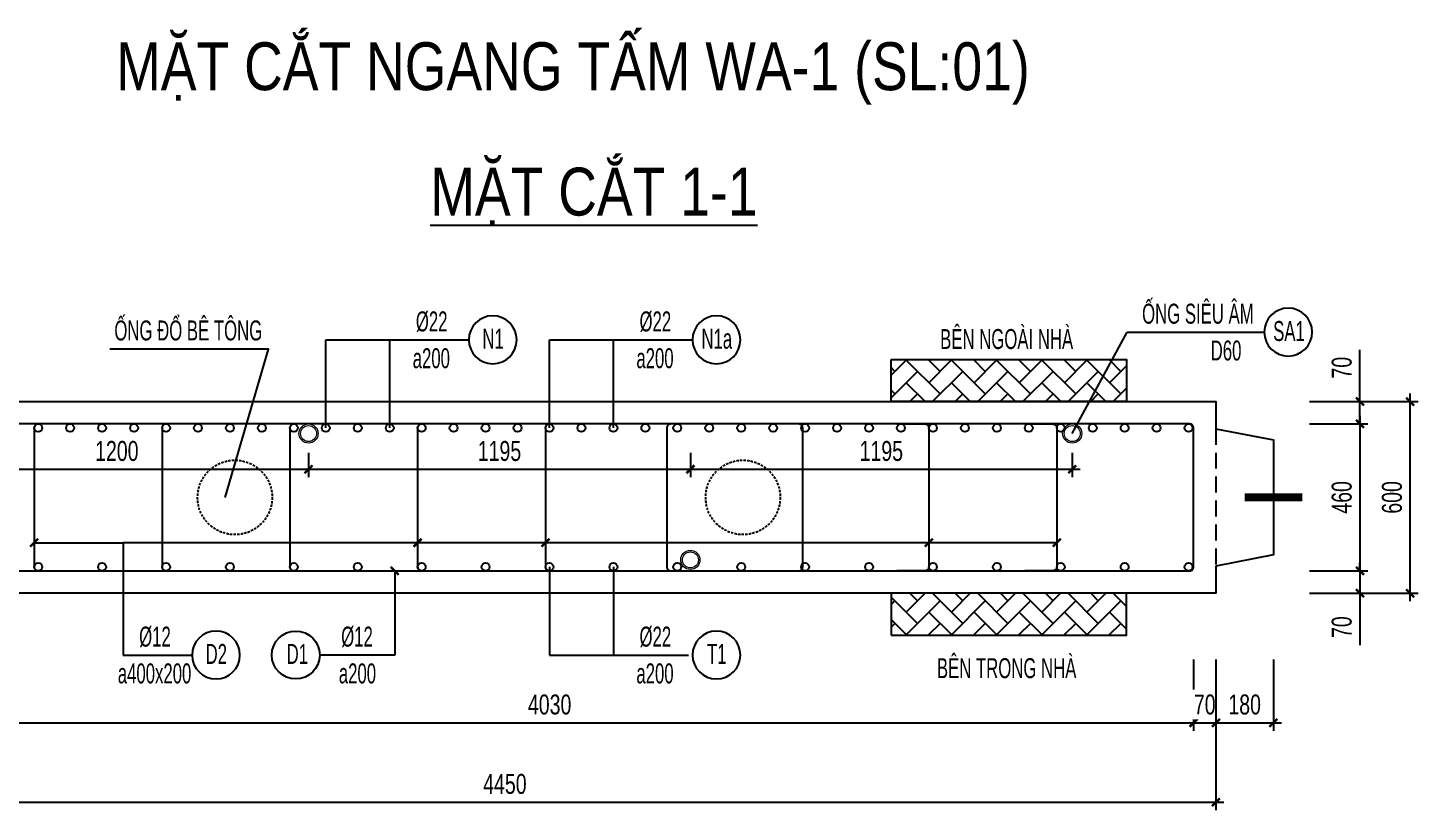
# Model space of a CAD drawing. Header units: millimetres. Extents: x -147841 to 368790, y -162721 to 84261.
# Drawn here: x 293912 to 298263, y -99634 to -97185 of the extents above; entities that cross this region are included whole.
import ezdxf
from ezdxf.enums import TextEntityAlignment as Align

# ---------------------------------------------------------------- set-up
doc = ezdxf.new("R2010")
doc.units = ezdxf.units.MM
doc.header["$LTSCALE"] = 1000
doc.header["$MEASUREMENT"] = 0
doc.header["$PDMODE"] = 1
doc.header["$PDSIZE"] = -10
doc.linetypes.add('DASHED', pattern=[0.75, 0.5, -0.25])
doc.linetypes.add('HIDDEN', pattern=[0.375, 0.25, -0.125])
doc.layers.get('0').update_dxf_attribs({"linetype": 'CONTINUOUS', "lineweight": 18})
doc.layers.get('DEFPOINTS').update_dxf_attribs({"color": 5, "linetype": 'CONTINUOUS', "lineweight": 18})
for name, color, linetype, lineweight in [('0-THAY', 7, 'CONTINUOUS', 18), ('ccu11-Dim', 8, 'CONTINUOUS', 18), ('DIM', 8, 'CONTINUOUS', 18)]:
    doc.layers.add(name, color=color, linetype=linetype, lineweight=lineweight)
for name, color, linetype in [('ccu11-Hatch', 250, 'CONTINUOUS'), ('ccu11-Khuat', 9, 'DASHED'), ('ccu11-Manh', 8, 'CONTINUOUS'), ('ccu11-Thep', 4, 'CONTINUOUS'), ('ccu11-Thepdai', 6, 'CONTINUOUS'), ('KC-Cotthep', 8, 'CONTINUOUS'), ('KC-Dim', 8, 'CONTINUOUS'), ('KC-Text', 31, 'CONTINUOUS'), ('KC-Thay', 7, 'CONTINUOUS')]:
    doc.layers.add(name, color=color, linetype=linetype)
doc.styles.add('ARIAL', font='arial.ttf', dxfattribs={"width": 0.7})
doc.styles.add('ccu11-dim', font='vnsimli.shx', dxfattribs={"width": 0.65, "bigfont": 'bigfont.shx'})
doc.dimstyles.new('2.5-25', dxfattribs={"dimscale": 25, "dimtxt": 2.5, "dimasz": 1, "dimexe": 1, "dimexo": 2, "dimgap": 1, "dimtad": 1, "dimdec": 1, "dimrnd": 5, "dimdsep": 46, "dimtxsty": 'ARIAL', "dimblk": 'ARCHTICK', "dimcen": -1, "dimdle": 1, "dimclrd": 256, "dimclre": 256, "dimclrt": 3, "dimadec": 0, "dimazin": 2, "dimtfac": 0.1, "dimtdec": 1, "dimtmove": 0, "dimatfit": 1, "dimldrblk": 'ARCHTICK', "dimfxl": 1, "dimtvp": 0.833333, "dimtfill": 1, "dimtolj": 1, "dimtzin": 12, "dimarcsym": 0})
doc.dimstyles.new('ccu11-100x4', dxfattribs={"dimscale": 100, "dimtxt": 2.5, "dimasz": 1, "dimexe": 1, "dimexo": 2, "dimgap": 1, "dimtad": 1, "dimdec": 0, "dimlfac": 0.25, "dimdsep": 46, "dimtxsty": 'ccu11-dim', "dimblk": 'ARCHTICK', "dimcen": -1, "dimdle": 1, "dimclrd": 256, "dimclre": 256, "dimclrt": 31, "dimadec": 0, "dimazin": 2, "dimtfac": 0.1, "dimtdec": 0, "dimtmove": 0, "dimatfit": 1, "dimldrblk": 'ARCHTICK', "dimfxl": 1, "dimtvp": 0.833333, "dimtolj": 1, "dimtzin": 12, "dimarcsym": 0})

# ---------------------------------------------------------------- blocks, each defined once
blk = doc.blocks.new('_ARCHTICK')
at = {"color": 0, "linetype": 'ByBlock', "const_width": 0.3}
blk.add_lwpolyline([(-0.5, -0.5), (0.5, 0.5)], dxfattribs=at)
blk = doc.blocks.new('*D1408')
at = {"layer": 'DEFPOINTS', "color": 0, "linetype": 'ByBlock', "ltscale": 30, "transparency": 16777216}
for p in [(293530.4, -99111.7), (297560.4, -99111.7), (297560.4, -99360.4)]:
    blk.add_point(p, dxfattribs=at)
at = {"layer": 'KC-Dim', "linetype": 'ByBlock', "lineweight": -2, "ltscale": 30, "transparency": 16777216}
for p, q in [((293530.4, -99161.7), (293530.4, -99385.4)), ((297560.4, -99161.7), (297560.4, -99385.4)), ((293505.4, -99360.4), (297585.4, -99360.4))]:
    blk.add_line(p, q, dxfattribs=at)
at = {"layer": 'KC-Dim', "linetype": 'ByBlock', "lineweight": -2, "ltscale": 30, "transparency": 16777216, "xscale": 25, "yscale": 25, "zscale": 25, "rotation": 180}
blk.add_blockref('_ARCHTICK', (293530.4, -99360.4), dxfattribs=at)
at = {"layer": 'KC-Dim', "linetype": 'ByBlock', "lineweight": -2, "ltscale": 30, "transparency": 16777216, "xscale": 25, "yscale": 25, "zscale": 25}
blk.add_blockref('_ARCHTICK', (297560.4, -99360.4), dxfattribs=at)
at = {"layer": 'KC-Dim', "color": 3, "linetype": 'ByBlock', "ltscale": 30, "transparency": 16777216, "insert": (295545.4, -99303.5), "char_height": 62.5, "attachment_point": 5, "style": 'ARIAL', "bg_fill": 3, "box_fill_scale": 1.25, "bg_fill_color": 256, "bg_fill_true_color": 13158600, "bg_fill_transparency": 0}
blk.add_mtext('\\A1;4030', dxfattribs=at)
blk = doc.blocks.new('*D1409')
at = {"layer": 'DEFPOINTS', "color": 0, "linetype": 'ByBlock', "ltscale": 30, "transparency": 16777216}
for p in [(293180.4, -99111.7), (297630.4, -99111.7), (297630.4, -99609)]:
    blk.add_point(p, dxfattribs=at)
at = {"layer": 'KC-Dim', "linetype": 'ByBlock', "lineweight": -2, "ltscale": 30, "transparency": 16777216}
for p, q in [((293180.4, -99161.7), (293180.4, -99634)), ((297630.4, -99161.7), (297630.4, -99634)), ((293155.4, -99609), (297655.4, -99609))]:
    blk.add_line(p, q, dxfattribs=at)
at = {"layer": 'KC-Dim', "linetype": 'ByBlock', "lineweight": -2, "ltscale": 30, "transparency": 16777216, "xscale": 25, "yscale": 25, "zscale": 25, "rotation": 180}
blk.add_blockref('_ARCHTICK', (293180.4, -99609), dxfattribs=at)
at = {"layer": 'KC-Dim', "linetype": 'ByBlock', "lineweight": -2, "ltscale": 30, "transparency": 16777216, "xscale": 25, "yscale": 25, "zscale": 25}
blk.add_blockref('_ARCHTICK', (297630.4, -99609), dxfattribs=at)
at = {"layer": 'KC-Dim', "color": 3, "linetype": 'ByBlock', "ltscale": 30, "transparency": 16777216, "insert": (295405.4, -99552), "char_height": 62.5, "attachment_point": 5, "style": 'ARIAL', "bg_fill": 3, "box_fill_scale": 1.25, "bg_fill_color": 256, "bg_fill_true_color": 13158600, "bg_fill_transparency": 0}
blk.add_mtext('\\A1;4450', dxfattribs=at)
blk = doc.blocks.new('*D1410')
at = {"layer": 'DEFPOINTS', "color": 0, "linetype": 'ByBlock', "ltscale": 30, "transparency": 16777216}
for p in [(297873.5, -98354.8), (298238.5, -98354.8), (297873.5, -98954.8)]:
    blk.add_point(p, dxfattribs=at)
at = {"layer": 'KC-Dim', "linetype": 'ByBlock', "lineweight": -2, "ltscale": 30, "transparency": 16777216}
for p, q in [((298238.5, -98979.8), (298238.5, -98329.8)), ((297923.5, -98354.8), (298263.5, -98354.8)), ((297923.5, -98954.8), (298263.5, -98954.8))]:
    blk.add_line(p, q, dxfattribs=at)
at = {"layer": 'KC-Dim', "linetype": 'ByBlock', "lineweight": -2, "ltscale": 30, "transparency": 16777216, "xscale": 25, "yscale": 25, "zscale": 25}
for p, rotation in [((298238.5, -98354.8), 90), ((298238.5, -98954.8), 270)]:
    blk.add_blockref('_ARCHTICK', p, dxfattribs=dict(at, rotation=rotation))
at = {"layer": 'KC-Dim', "color": 3, "linetype": 'ByBlock', "ltscale": 30, "transparency": 16777216, "insert": (298181.6, -98654.8), "char_height": 62.5, "attachment_point": 5, "rotation": 90, "style": 'ARIAL', "bg_fill": 3, "box_fill_scale": 1.25, "bg_fill_color": 256, "bg_fill_true_color": 13158600, "bg_fill_transparency": 0}
blk.add_mtext('\\A1;600', dxfattribs=at)
blk = doc.blocks.new('*D1411')
at = {"layer": 'DEFPOINTS', "color": 0, "linetype": 'ByBlock', "ltscale": 30, "transparency": 16777216}
for p in [(297873.5, -98424.8), (297873.5, -98884.8), (298081.3, -98884.8)]:
    blk.add_point(p, dxfattribs=at)
at = {"layer": 'KC-Dim', "linetype": 'ByBlock', "lineweight": -2, "ltscale": 30, "transparency": 16777216}
for p, q in [((298081.3, -98399.8), (298081.3, -98909.8)), ((297923.5, -98424.8), (298106.3, -98424.8)), ((297923.5, -98884.8), (298106.3, -98884.8))]:
    blk.add_line(p, q, dxfattribs=at)
at = {"layer": 'KC-Dim', "linetype": 'ByBlock', "lineweight": -2, "ltscale": 30, "transparency": 16777216, "xscale": 25, "yscale": 25, "zscale": 25}
for p, rotation in [((298081.3, -98424.8), 90), ((298081.3, -98884.8), 270)]:
    blk.add_blockref('_ARCHTICK', p, dxfattribs=dict(at, rotation=rotation))
at = {"layer": 'KC-Dim', "color": 3, "linetype": 'ByBlock', "ltscale": 30, "transparency": 16777216, "insert": (298024.4, -98654.8), "char_height": 62.5, "attachment_point": 5, "rotation": 90, "style": 'ARIAL', "bg_fill": 3, "box_fill_scale": 1.25, "bg_fill_color": 256, "bg_fill_true_color": 13158600, "bg_fill_transparency": 0}
blk.add_mtext('\\A1;460', dxfattribs=at)
blk = doc.blocks.new('*D1412')
at = {"layer": 'DEFPOINTS', "color": 0, "linetype": 'ByBlock', "ltscale": 30, "transparency": 16777216}
for p in [(297873.5, -98354.8), (298081.3, -98354.8), (297873.5, -98424.8)]:
    blk.add_point(p, dxfattribs=at)
at = {"layer": 'KC-Dim', "linetype": 'ByBlock', "lineweight": -2, "ltscale": 30, "transparency": 16777216}
for p, q in [((298081.3, -98354.8), (298081.3, -98192.6)), ((297923.5, -98354.8), (298106.3, -98354.8)), ((298081.3, -98424.8), (298081.3, -98354.8)), ((297923.5, -98424.8), (298106.3, -98424.8)), ((298081.3, -98424.8), (298081.3, -98449.8))]:
    blk.add_line(p, q, dxfattribs=at)
at = {"layer": 'KC-Dim', "linetype": 'ByBlock', "lineweight": -2, "ltscale": 30, "transparency": 16777216, "xscale": 25, "yscale": 25, "zscale": 25}
for p, rotation in [((298081.3, -98354.8), 270), ((298081.3, -98424.8), 90)]:
    blk.add_blockref('_ARCHTICK', p, dxfattribs=dict(at, rotation=rotation))
at = {"layer": 'KC-Dim', "color": 3, "linetype": 'ByBlock', "ltscale": 30, "transparency": 16777216, "insert": (298024.4, -98248.7), "char_height": 62.5, "attachment_point": 5, "rotation": 90, "style": 'ARIAL', "bg_fill": 3, "box_fill_scale": 1.25, "bg_fill_color": 256, "bg_fill_true_color": 13158600, "bg_fill_transparency": 0}
blk.add_mtext('\\A1;70', dxfattribs=at)
blk = doc.blocks.new('*D1413')
at = {"layer": 'DEFPOINTS', "color": 0, "linetype": 'ByBlock', "ltscale": 30, "transparency": 16777216}
for p in [(297873.5, -98884.8), (297873.5, -98954.8), (298081.3, -98954.8)]:
    blk.add_point(p, dxfattribs=at)
at = {"layer": 'KC-Dim', "linetype": 'ByBlock', "lineweight": -2, "ltscale": 30, "transparency": 16777216}
for p, q in [((297923.5, -98884.8), (298106.3, -98884.8)), ((298081.3, -98884.8), (298081.3, -98859.8)), ((298081.3, -98884.8), (298081.3, -98954.8)), ((297923.5, -98954.8), (298106.3, -98954.8)), ((298081.3, -98954.8), (298081.3, -99116.9))]:
    blk.add_line(p, q, dxfattribs=at)
at = {"layer": 'KC-Dim', "linetype": 'ByBlock', "lineweight": -2, "ltscale": 30, "transparency": 16777216, "xscale": 25, "yscale": 25, "zscale": 25}
for p, rotation in [((298081.3, -98884.8), 270), ((298081.3, -98954.8), 90)]:
    blk.add_blockref('_ARCHTICK', p, dxfattribs=dict(at, rotation=rotation))
at = {"layer": 'KC-Dim', "color": 3, "linetype": 'ByBlock', "ltscale": 30, "transparency": 16777216, "insert": (298024.4, -99060.9), "char_height": 62.5, "attachment_point": 5, "rotation": 90, "style": 'ARIAL', "bg_fill": 3, "box_fill_scale": 1.25, "bg_fill_color": 256, "bg_fill_true_color": 13158600, "bg_fill_transparency": 0}
blk.add_mtext('\\A1;70', dxfattribs=at)
blk = doc.blocks.new('att_thep_2')
blk.add_circle((-300, 0), 300)
at = {"color": 3, "style": 'ARIAL', "width": 0.6}
blk.add_attdef('DK', text='', height=250, dxfattribs=at).set_placement((467, 105), align=Align.CENTER)
at = {"color": 31, "style": 'ARIAL', "width": 0.6}
blk.add_attdef('SH', text='', height=250, dxfattribs=at).set_placement((-281, -111), align=Align.CENTER)
at = {"color": 2, "style": 'ARIAL', "width": 0.6}
blk.add_attdef('KC', text='', height=250, dxfattribs=at).set_placement((472, -355), align=Align.CENTER)
blk = doc.blocks.new('*D1414')
at = {"layer": 'DEFPOINTS', "color": 0, "ltscale": 3000, "transparency": 16777216}
for p in [(297560.4, -99111.7), (297630.4, -99111.7)]:
    blk.add_point(p, dxfattribs=at)
at = {"layer": 'KC-Dim', "lineweight": -2, "ltscale": 3000, "transparency": 16777216}
for p, q in [((297560.4, -99161.7), (297560.4, -99385.4)), ((297630.4, -99161.7), (297630.4, -99385.4)), ((297535.4, -99360.4), (297655.4, -99360.4))]:
    blk.add_line(p, q, dxfattribs=at)
at = {"layer": 'KC-Dim', "lineweight": -2, "ltscale": 3000, "transparency": 16777216, "xscale": 25, "yscale": 25, "zscale": 25, "rotation": 180}
blk.add_blockref('_ARCHTICK', (297560.4, -99360.4), dxfattribs=at)
at = {"layer": 'KC-Dim', "lineweight": -2, "ltscale": 3000, "transparency": 16777216, "xscale": 25, "yscale": 25, "zscale": 25}
blk.add_blockref('_ARCHTICK', (297630.4, -99360.4), dxfattribs=at)
at = {"layer": 'KC-Dim', "color": 3, "ltscale": 3000, "transparency": 16777216, "insert": (297595.4, -99303.5), "char_height": 62.5, "attachment_point": 5, "style": 'ARIAL', "bg_fill": 3, "box_fill_scale": 1.25, "bg_fill_color": 256, "bg_fill_true_color": 13158600, "bg_fill_transparency": 0}
blk.add_mtext('\\A1;70', dxfattribs=at)
at = {"layer": 'DEFPOINTS', "color": 0, "ltscale": 3000, "transparency": 16777216}
blk.add_point((297630.4, -99360.4), dxfattribs=at)
blk = doc.blocks.new('*D1415')
at = {"layer": 'DEFPOINTS', "color": 0, "ltscale": 3000, "transparency": 16777216}
for p in [(297630.4, -99111.7), (297810.4, -99111.7), (297810.4, -99360.4)]:
    blk.add_point(p, dxfattribs=at)
at = {"layer": 'KC-Dim', "lineweight": -2, "ltscale": 3000, "transparency": 16777216}
for p, q in [((297630.4, -99161.7), (297630.4, -99385.4)), ((297810.4, -99161.7), (297810.4, -99385.4)), ((297605.4, -99360.4), (297835.4, -99360.4))]:
    blk.add_line(p, q, dxfattribs=at)
at = {"layer": 'KC-Dim', "color": 3, "ltscale": 3000, "transparency": 16777216, "insert": (297720.4, -99303.5), "char_height": 62.5, "attachment_point": 5, "style": 'ARIAL', "bg_fill": 3, "box_fill_scale": 1.25, "bg_fill_color": 256, "bg_fill_true_color": 13158600, "bg_fill_transparency": 0}
blk.add_mtext('\\A1;180', dxfattribs=at)
at = {"layer": 'KC-Dim', "lineweight": -2, "ltscale": 3000, "transparency": 16777216, "xscale": 25, "yscale": 25, "zscale": 25, "rotation": 180}
blk.add_blockref('_ARCHTICK', (297630.4, -99360.4), dxfattribs=at)
at = {"layer": 'KC-Dim', "lineweight": -2, "ltscale": 3000, "transparency": 16777216, "xscale": 25, "yscale": 25, "zscale": 25}
blk.add_blockref('_ARCHTICK', (297810.4, -99360.4), dxfattribs=at)
blk = doc.blocks.new('*U1396')
at = {"layer": 'ccu11-Thepdai', "flags": 128}
blk.add_lwpolyline([(50, 230), (-37.5, 230, 0.414214), (-50, 217.5), (-50, -114.4), (-50, -217.5, 0.414214), (-37.5, -230), (50, -230)], format="xyb", dxfattribs=at)
blk = doc.blocks.new('*U1397')
at = {"layer": 'DIM', "color": 0, "linetype": 'ByBlock', "lineweight": -2, "transparency": 16777216}
for p in [(0, 0), (400, 0), (800, 0), (1200, 0), (1600, 0)]:
    blk.add_blockref('*U1396', p, dxfattribs=at)
blk = doc.blocks.new('*U1394')
at = {"layer": 'ccu11-Thepdai', "flags": 128}
blk.add_lwpolyline([(-50, 230), (37.5, 230, -0.414214), (50, 217.5), (50, -114.4), (50, -217.5, -0.414214), (37.5, -230), (-50, -230)], format="xyb", dxfattribs=at)
blk = doc.blocks.new('*U1395')
at = {"layer": 'DIM', "color": 0, "linetype": 'ByBlock', "lineweight": -2, "transparency": 16777216}
for p in [(0, 0), (400, 0)]:
    blk.add_blockref('*U1394', p, dxfattribs=at)
blk = doc.blocks.new('*U1398')
at = {"layer": 'ccu11-Thep'}
blk.add_circle((0, 0), 12.5, dxfattribs=at)
blk = doc.blocks.new('*U1399')
at = {"layer": 'KC-Dim', "color": 0, "linetype": 'ByBlock', "lineweight": -2, "transparency": 16777216}
for p in [(0, 0), (100, 0), (200, 0), (300, 0), (400, 0), (500, 0), (600, 0), (700, 0), (800, 0), (900, 0), (1000, 0), (1100, 0), (1200, 0), (1300, 0), (1400, 0), (1500, 0), (1600, 0), (1700, 0), (1800, 0), (1900, 0), (2000, 0), (2100, 0), (2200, 0), (2300, 0), (2400, 0), (2500, 0), (2600, 0), (2700, 0), (2800, 0), (2900, 0), (3000, 0), (3100, 0), (3200, 0), (3300, 0), (3400, 0), (3500, 0), (3600, 0), (3700, 0), (3800, 0), (3900, 0)]:
    blk.add_blockref('*U1398', p, dxfattribs=at)
blk = doc.blocks.new('*U1400')
at = {"layer": 'ccu11-Thep'}
blk.add_circle((0, 0), 12.5, dxfattribs=at)
blk = doc.blocks.new('*U1401')
at = {"layer": 'KC-Dim', "color": 0, "linetype": 'ByBlock', "lineweight": -2, "transparency": 16777216}
for p in [(0, 0), (200, 0), (400, 0), (600, 0), (800, 0), (1000, 0), (1200, 0), (1400, 0), (1600, 0), (1800, 0), (2000, 0), (2200, 0), (2400, 0), (2600, 0), (2800, 0), (3000, 0), (3200, 0), (3400, 0), (3600, 0), (3800, 0)]:
    blk.add_blockref('*U1400', p, dxfattribs=at)
blk = doc.blocks.new('*D1429')
at = {"layer": 'DEFPOINTS', "color": 0, "linetype": 'ByBlock', "ltscale": 30, "transparency": 16777216}
for p in [(293590.9, -98465.1), (294790.9, -98465.1), (294790.9, -98566.7)]:
    blk.add_point(p, dxfattribs=at)
at = {"layer": 'KC-Dim', "linetype": 'ByBlock', "lineweight": -2, "ltscale": 30, "transparency": 16777216}
for p, q in [((293590.9, -98515.1), (293590.9, -98591.7)), ((294790.9, -98515.1), (294790.9, -98591.7)), ((293565.9, -98566.7), (294815.9, -98566.7))]:
    blk.add_line(p, q, dxfattribs=at)
at = {"layer": 'KC-Dim', "linetype": 'ByBlock', "lineweight": -2, "ltscale": 30, "transparency": 16777216, "xscale": 25, "yscale": 25, "zscale": 25, "rotation": 180}
blk.add_blockref('_ARCHTICK', (293590.9, -98566.7), dxfattribs=at)
at = {"layer": 'KC-Dim', "linetype": 'ByBlock', "lineweight": -2, "ltscale": 30, "transparency": 16777216, "xscale": 25, "yscale": 25, "zscale": 25}
blk.add_blockref('_ARCHTICK', (294790.9, -98566.7), dxfattribs=at)
at = {"layer": 'KC-Dim', "color": 3, "linetype": 'ByBlock', "ltscale": 30, "transparency": 16777216, "insert": (294190.9, -98509.8), "char_height": 62.5, "attachment_point": 5, "style": 'ARIAL', "bg_fill": 3, "box_fill_scale": 1.25, "bg_fill_color": 256, "bg_fill_true_color": 13158600, "bg_fill_transparency": 0}
blk.add_mtext('\\A1;1200', dxfattribs=at)
blk = doc.blocks.new('*D1430')
at = {"layer": 'DEFPOINTS', "color": 0, "linetype": 'ByBlock', "ltscale": 30, "transparency": 16777216}
for p in [(294790.9, -98465.1), (295985.9, -98465.1), (295985.9, -98566.7)]:
    blk.add_point(p, dxfattribs=at)
at = {"layer": 'KC-Dim', "linetype": 'ByBlock', "lineweight": -2, "ltscale": 30, "transparency": 16777216}
for p, q in [((294790.9, -98515.1), (294790.9, -98591.7)), ((295985.9, -98515.1), (295985.9, -98591.7)), ((294765.9, -98566.7), (296010.9, -98566.7))]:
    blk.add_line(p, q, dxfattribs=at)
at = {"layer": 'KC-Dim', "linetype": 'ByBlock', "lineweight": -2, "ltscale": 30, "transparency": 16777216, "xscale": 25, "yscale": 25, "zscale": 25, "rotation": 180}
blk.add_blockref('_ARCHTICK', (294790.9, -98566.7), dxfattribs=at)
at = {"layer": 'KC-Dim', "linetype": 'ByBlock', "lineweight": -2, "ltscale": 30, "transparency": 16777216, "xscale": 25, "yscale": 25, "zscale": 25}
blk.add_blockref('_ARCHTICK', (295985.9, -98566.7), dxfattribs=at)
at = {"layer": 'KC-Dim', "color": 3, "linetype": 'ByBlock', "ltscale": 30, "transparency": 16777216, "insert": (295388.4, -98509.8), "char_height": 62.5, "attachment_point": 5, "style": 'ARIAL', "bg_fill": 3, "box_fill_scale": 1.25, "bg_fill_color": 256, "bg_fill_true_color": 13158600, "bg_fill_transparency": 0}
blk.add_mtext('\\A1;1195', dxfattribs=at)
blk = doc.blocks.new('*D1431')
at = {"layer": 'DEFPOINTS', "color": 0, "linetype": 'ByBlock', "ltscale": 30, "transparency": 16777216}
for p in [(295985.9, -98465.1), (297180.9, -98465.1), (297180.9, -98566.7)]:
    blk.add_point(p, dxfattribs=at)
at = {"layer": 'KC-Dim', "linetype": 'ByBlock', "lineweight": -2, "ltscale": 30, "transparency": 16777216}
for p, q in [((295985.9, -98515.1), (295985.9, -98591.7)), ((297180.9, -98515.1), (297180.9, -98591.7)), ((295960.9, -98566.7), (297205.9, -98566.7))]:
    blk.add_line(p, q, dxfattribs=at)
at = {"layer": 'KC-Dim', "linetype": 'ByBlock', "lineweight": -2, "ltscale": 30, "transparency": 16777216, "xscale": 25, "yscale": 25, "zscale": 25, "rotation": 180}
blk.add_blockref('_ARCHTICK', (295985.9, -98566.7), dxfattribs=at)
at = {"layer": 'KC-Dim', "linetype": 'ByBlock', "lineweight": -2, "ltscale": 30, "transparency": 16777216, "xscale": 25, "yscale": 25, "zscale": 25}
blk.add_blockref('_ARCHTICK', (297180.9, -98566.7), dxfattribs=at)
at = {"layer": 'KC-Dim', "color": 3, "linetype": 'ByBlock', "ltscale": 30, "transparency": 16777216, "insert": (296583.4, -98509.8), "char_height": 62.5, "attachment_point": 5, "style": 'ARIAL', "bg_fill": 3, "box_fill_scale": 1.25, "bg_fill_color": 256, "bg_fill_true_color": 13158600, "bg_fill_transparency": 0}
blk.add_mtext('\\A1;1195', dxfattribs=at)
blk = doc.blocks.new('A$C260038B3')
at = {"layer": '0-THAY', "linetype": 'Continuous'}
for radius in [120, 100]:
    blk.add_circle((0, 0), radius, dxfattribs=at)

msp = doc.modelspace()

# ---------------------------------------------------------------- hatches: boundary and pattern name
at = {"layer": 'ccu11-Hatch', "ltscale": 3000}
h = msp.add_hatch(dxfattribs=at)
h.set_pattern_fill('AR-HBONE', color=256, scale=12.5, style=0)
h.set_pattern_definition([(45, (229556.815, -110457.94), (6e-15, 70.710678), [150, -50]), (135, (229592.17, -110422.583), (6e-15, 70.710678), [150, -50])])
h.paths.add_polyline_path([(297350.82, -98223.19), (296614.07, -98223.19), (296614.07, -98354.79), (297350.82, -98354.79)])
h = msp.add_hatch(dxfattribs=at)
h.set_pattern_fill('AR-HBONE', color=256, scale=12.5, style=0)
h.set_pattern_definition([(315, (229556.815, -86851.634), (6e-15, -70.710678), [150, -50]), (225, (229592.17, -86886.99), (6e-15, -70.710678), [150, -50])])
h.paths.add_polyline_path([(297350.82, -99086.38), (296614.07, -99086.38), (296614.07, -98954.79), (297350.82, -98954.79)])

# ---------------------------------------------------------------- linework, layer by layer
for points in [[(296614.07, -98223.19), (297350.82, -98223.19), (297350.82, -98354.79), (296614.07, -98354.79)], [(296614.07, -99086.38), (297350.82, -99086.38), (297350.82, -98954.79), (296614.07, -98954.79)]]:
    msp.add_lwpolyline(points, close=True, dxfattribs=at)
at = {"layer": 'ccu11-Khuat', "ltscale": 0.1}
msp.add_line((297630.39, -98439.79), (297630.39, -98869.79), dxfattribs=at)
at = {"layer": 'ccu11-Manh'}
msp.add_lwpolyline([(294529.86, -98654.79), (294665.32, -98190.45), (294168.79, -98190.45)], dxfattribs=at)
at = {"layer": 'ccu11-Thep', "const_width": 25}
msp.add_lwpolyline([(297720.39, -98654.79), (297900.39, -98654.79)], dxfattribs=at)
at = {"layer": 'ccu11-Thep', "linetype": 'HIDDEN', "ltscale": 0.03}
for centre in [(294560.44, -98654.79, 242.3), (296150.39, -98654.79)]:
    msp.add_circle(centre, 116.6, dxfattribs=at)
at = {"layer": 'ccu11-Thepdai'}
for points in [[(293542.89, -98884.79), (296324.89, -98884.79, 0.4142136), (296337.39, -98872.29), (296337.39, -98437.29, 0.4142136), (296324.89, -98424.79), (293542.89, -98424.79, 0.4142136), (293530.39, -98437.29), (293530.39, -98872.29, 0.4142136)], [(295924.89, -98884.79), (297547.89, -98884.79, 0.4142136), (297560.39, -98872.29), (297560.39, -98437.29, 0.4142136), (297547.89, -98424.79), (295924.89, -98424.79, 0.4142136), (295912.39, -98437.29), (295912.39, -98872.29, 0.4142136)]]:
    msp.add_lwpolyline(points, format="xyb", close=True, dxfattribs=at)
at = {"layer": 'KC-Thay', "flags": 128}
for points in [[(293180.39, -98439.79), (293180.39, -98354.79), (297630.39, -98354.79), (297630.39, -98439.79)], [(297630.39, -98439.79), (297810.39, -98474.79), (297810.39, -98834.79), (297630.39, -98869.79)], [(297630.39, -98869.79), (297630.39, -98954.79), (293180.39, -98954.79), (293180.39, -98869.79)]]:
    msp.add_lwpolyline(points, dxfattribs=at)

# ---------------------------------------------------------------- block references
at = {"layer": 'ccu11-Dim', "ltscale": 3000, "xscale": 0.25, "yscale": 0.25, "zscale": 0.25}
msp.add_blockref('A$C260038B3', (295985.86, -98850.5), dxfattribs=at)
at = {"layer": 'DIM'}
for name, p in [('*U1397', (293982.39, -98654.79)), ('*U1395', (296682.39, -98654.79))]:
    msp.add_blockref(name, p, dxfattribs=at)
at = {"layer": 'KC-Cotthep'}
ref = msp.add_blockref('att_thep_2', (295292.5, -98161.41), dxfattribs=dict(at, xscale=-0.25, yscale=0.25, zscale=0.25))
ref.add_attrib('KC', 'a200', dxfattribs={"layer": '0', "color": 2, "height": 62.5, "style": 'ARIAL', "width": 0.6}).set_placement((295175.14, -98250.24), align=Align.CENTER)
ref.add_attrib('DK', '%%C22', dxfattribs={"layer": '0', "color": 2, "height": 62.5, "style": 'ARIAL', "width": 0.6}).set_placement((295176.23, -98135.06), align=Align.CENTER)
ref.add_attrib('SH', 'N1', dxfattribs={"layer": '0', "color": 31, "height": 62.5, "style": 'ARIAL', "width": 0.6}).set_placement((295368.53, -98189.28), align=Align.CENTER)
ref = msp.add_blockref('att_thep_2', (295992.5, -98161.41), dxfattribs=dict(at, xscale=-0.25, yscale=0.25, zscale=0.25))
ref.add_attrib('KC', 'a200', dxfattribs={"layer": '0', "color": 2, "height": 62.5, "style": 'ARIAL', "width": 0.6}).set_placement((295875.14, -98250.24), align=Align.CENTER)
ref.add_attrib('DK', '%%C22', dxfattribs={"layer": '0', "color": 2, "height": 62.5, "style": 'ARIAL', "width": 0.6}).set_placement((295876.23, -98135.06), align=Align.CENTER)
ref.add_attrib('SH', 'N1a', dxfattribs={"layer": '0', "color": 31, "height": 62.5, "style": 'ARIAL', "width": 0.6}).set_placement((296068.53, -98189.28), align=Align.CENTER)
at = {"layer": 'KC-Dim'}
msp.add_blockref('*U1401', (293744.89, -98872.29), dxfattribs=at)

# ---------------------------------------------------------------- texts
at = {"layer": 'KC-Text', "color": 3, "style": 'ARIAL', "width": 0.8}
msp.add_text('MẶT CẮT NGANG TẤM WA-1 (SL:01)', height=150, dxfattribs=at).set_placement((295618.38, -97380.05), align=Align.CENTER)
at = {"layer": 'KC-Text', "color": 1, "style": 'ARIAL'}
for s, height, width, p in [('%%UMẶT CẮT 1-1', 150, 0.8, (295684.13, -97772.53)), ('BÊN NGOÀI NHÀ', 62.5, 0.6, (296975.59, -98190.23))]:
    msp.add_text(s, height=height, dxfattribs=dict(at, width=width)).set_placement(p, align=Align.CENTER)
at = {"layer": 'KC-Text', "color": 1, "style": 'ARIAL', "width": 0.6}
msp.add_text('ỐNG ĐỔ BÊ TÔNG', height=62.5, dxfattribs=at).set_placement((294183.23, -98163.43))

# ---------------------------------------------------------------- dimensions: what is measured, and where the dimension line sits
at = {"layer": 'KC-Dim', "linetype": 'ByBlock', "ltscale": 30}
dim = msp.add_linear_dim(base=(297560.39, -99360.41), p1=(293530.39, -99111.69), p2=(297560.39, -99111.69), dimstyle='2.5-25', dxfattribs=at)
dim.commit()
dim.dimension.update_dxf_attribs({"geometry": '*D1408', "text_midpoint": (295545.39, -99303.48)})

# ---------------------------------------------------------------- leaders
at = {"layer": 'ccu11-Manh', "ltscale": 10}
for points in [[(294844.89, -98437.29), (294844.89, -98161.41), (295292.5, -98161.41)], [(295044.89, -98437.29), (295044.89, -98161.41), (295292.54, -98161.41)], [(295544.89, -98437.29), (295544.89, -98161.41), (295992.5, -98161.41)], [(295744.89, -98437.29), (295744.89, -98161.41), (295992.54, -98161.41)]]:
    msp.add_leader(points, dimstyle='ccu11-100x4', override={"dimgap": 1, "dimtad": 0, "dimldrblk": 'None'}, dxfattribs=at)

# ---------------------------------------------------------------- next in the draw order: dimensions: what is measured, and where the dimension line sits
at = {"layer": 'KC-Dim', "linetype": 'ByBlock', "ltscale": 30}
dim = msp.add_linear_dim(base=(298238.47, -98354.79), p1=(297873.47, -98954.79), p2=(297873.47, -98354.79), angle=90, dimstyle='2.5-25', dxfattribs=at)
dim.commit()
dim.dimension.update_dxf_attribs({"geometry": '*D1410', "text_midpoint": (298181.56, -98654.79)})
for base, p1, p2, picture, middle in [((294790.86, -98566.75), (293590.86, -98465.06), (294790.86, -98465.06), '*D1429', (294190.86, -98509.84)), ((297630.39, -99608.96), (293180.39, -99111.69), (297630.39, -99111.69), '*D1409', (295405.39, -99552.05))]:
    dim = msp.add_linear_dim(base=base, p1=p1, p2=p2, dimstyle='2.5-25', dxfattribs=at)
    dim.commit()
    dim.dimension.update_dxf_attribs({"geometry": picture, "text_midpoint": middle})

# ---------------------------------------------------------------- next in the draw order: block references
at = {"layer": 'KC-Cotthep'}
ref = msp.add_blockref('att_thep_2', (294426.38, -99148.16), dxfattribs=dict(at, xscale=-0.25, yscale=0.25, zscale=0.25))
ref.add_attrib('KC', 'a400x200', dxfattribs={"layer": '0', "color": 2, "height": 62.5, "style": 'ARIAL', "width": 0.6}).set_placement((294309.03, -99236.98), align=Align.CENTER)
ref.add_attrib('DK', '%%C12', dxfattribs={"layer": '0', "color": 215, "height": 62.5, "style": 'ARIAL', "width": 0.6}).set_placement((294310.37, -99121.81), align=Align.CENTER)
ref.add_attrib('SH', 'D2', dxfattribs={"layer": '0', "color": 31, "height": 62.5, "style": 'ARIAL', "width": 0.6}).set_placement((294502.2, -99176.03), align=Align.CENTER)
ref = msp.add_blockref('att_thep_2', (294825.97, -99148.16), dxfattribs=dict(at, xscale=0.25, yscale=0.25, zscale=0.25))
ref.add_attrib('KC', 'a200', dxfattribs={"layer": '0', "color": 2, "height": 62.5, "style": 'ARIAL', "width": 0.6}).set_placement((294943.94, -99236.98), align=Align.CENTER)
ref.add_attrib('DK', '%%C12', dxfattribs={"layer": '0', "color": 215, "height": 62.5, "style": 'ARIAL', "width": 0.6}).set_placement((294942.62, -99121.81), align=Align.CENTER)
ref.add_attrib('SH', 'D1', dxfattribs={"layer": '0', "color": 31, "height": 62.5, "style": 'ARIAL', "width": 0.6}).set_placement((294755.73, -99176.03), align=Align.CENTER)
ref = msp.add_blockref('att_thep_2', (295992.5, -99148.16), dxfattribs=dict(at, xscale=-0.25, yscale=0.25, zscale=0.25))
ref.add_attrib('KC', 'a200', dxfattribs={"layer": '0', "color": 2, "height": 62.5, "style": 'ARIAL', "width": 0.6}).set_placement((295875.14, -99236.98), align=Align.CENTER)
ref.add_attrib('DK', '%%C22', dxfattribs={"layer": '0', "color": 2, "height": 62.5, "style": 'ARIAL', "width": 0.6}).set_placement((295876.23, -99121.81), align=Align.CENTER)
ref.add_attrib('SH', 'T1', dxfattribs={"layer": '0', "color": 31, "height": 62.5, "style": 'ARIAL', "width": 0.6}).set_placement((296068.53, -99176.03), align=Align.CENTER)

# ---------------------------------------------------------------- next in the draw order: texts
at = {"layer": 'KC-Text', "color": 1, "style": 'ARIAL', "width": 0.6}
msp.add_text('BÊN TRONG NHÀ', height=62.5, dxfattribs=at).set_placement((296975.59, -99220.53), align=Align.CENTER)

# ---------------------------------------------------------------- next in the draw order: dimensions: what is measured, and where the dimension line sits
at = {"layer": 'KC-Dim', "linetype": 'ByBlock', "ltscale": 30}
dim = msp.add_linear_dim(base=(298081.32, -98884.79), p1=(297873.47, -98424.79), p2=(297873.47, -98884.79), angle=90, dimstyle='2.5-25', dxfattribs=at)
dim.commit()
dim.dimension.update_dxf_attribs({"geometry": '*D1411', "text_midpoint": (298024.4, -98654.79)})
dim = msp.add_linear_dim(base=(295985.86, -98566.75), p1=(294790.86, -98465.06), p2=(295985.86, -98465.06), dimstyle='2.5-25', dxfattribs=at)
dim.commit()
dim.dimension.update_dxf_attribs({"geometry": '*D1430', "text_midpoint": (295388.36, -98509.84)})
at = {"layer": 'KC-Dim', "ltscale": 3000}
dim = msp.add_linear_dim(base=(297630.39, -99360.41), p1=(297560.39, -99111.69), p2=(297630.39, -99111.69), dimstyle='2.5-25', dxfattribs=at)
dim.commit()
dim.dimension.update_dxf_attribs({"geometry": '*D1414', "text_midpoint": (297595.39, -99360.41), "dimtype": 160})

# ---------------------------------------------------------------- next in the draw order: leaders
at = {"layer": 'ccu11-Manh', "ltscale": 3000}
for points, override in [([(293932.39, -98796.49), (294211.28, -98796.49), (294211.28, -99148.16)], {"dimasz": 0.25, "dimtad": 0}), ([(295132.39, -98796.49), (294211.28, -98796.49), (294211.28, -99148.16)], {"dimasz": 0.25, "dimgap": 1, "dimtad": 0}), ([(295532.39, -98796.49), (294211.28, -98796.49), (294211.28, -99148.16)], {"dimasz": 0.25, "dimtad": 0}), ([(295532.39, -98796.49), (294211.28, -98796.49), (294211.28, -99148.16)], {"dimasz": 0.25, "dimtad": 0}), ([(296732.39, -98796.49), (294211.28, -98796.49), (294211.28, -99148.16)], {"dimasz": 0.25, "dimtad": 0}), ([(297132.39, -98796.49), (294211.28, -98796.49), (294211.28, -99148.16)], {"dimasz": 0.25, "dimtad": 0}), ([(295060.63, -98884.79), (295060.63, -99148.16), (294825.97, -99148.16)], {"dimasz": 0.25, "dimtad": 0})]:
    msp.add_leader(points, dimstyle='ccu11-100x4', override=override, dxfattribs=at)
at = {"layer": 'ccu11-Manh', "ltscale": 10}
for points in [[(294211.28, -98796.49), (294211.28, -99148.16), (294427.59, -99148.16)], [(295544.89, -98872.29), (295544.89, -99148.16), (295980.4, -99148.16)], [(295744.89, -98872.29), (295744.89, -99148.16), (295980.44, -99148.16)]]:
    msp.add_leader(points, dimstyle='ccu11-100x4', override={"dimgap": 1, "dimtad": 0, "dimldrblk": 'None'}, dxfattribs=at)

# ---------------------------------------------------------------- next in the draw order: block references
at = {"layer": 'ccu11-Dim', "ltscale": 3000, "xscale": 0.25, "yscale": 0.25, "zscale": 0.25}
msp.add_blockref('A$C260038B3', (294790.86, -98454.78), dxfattribs=at)

# ---------------------------------------------------------------- next in the draw order: dimensions: what is measured, and where the dimension line sits
at = {"layer": 'KC-Dim', "linetype": 'ByBlock', "ltscale": 30}
for base, p1, p2, picture, middle in [((298081.32, -98354.79), (297873.47, -98424.79), (297873.47, -98354.79), '*D1412', (298024.4, -98248.7)), ((298081.32, -98954.79), (297873.47, -98884.79), (297873.47, -98954.79), '*D1413', (298024.4, -99060.87))]:
    dim = msp.add_linear_dim(base=base, p1=p1, p2=p2, angle=90, dimstyle='2.5-25', dxfattribs=at)
    dim.commit()
    dim.dimension.update_dxf_attribs({"geometry": picture, "text_midpoint": middle})
dim = msp.add_linear_dim(base=(297180.86, -98566.75), p1=(295985.86, -98465.06), p2=(297180.86, -98465.06), dimstyle='2.5-25', dxfattribs=at)
dim.commit()
dim.dimension.update_dxf_attribs({"geometry": '*D1431', "text_midpoint": (296583.36, -98509.84)})
at = {"layer": 'KC-Dim', "ltscale": 3000}
dim = msp.add_linear_dim(base=(297810.39, -99360.41), p1=(297630.39, -99111.69), p2=(297810.39, -99111.69), dimstyle='2.5-25', override={"dimtmove": 1}, dxfattribs=at)
dim.commit()
dim.dimension.update_dxf_attribs({"geometry": '*D1415', "text_midpoint": (297720.39, -99360.41), "dimtype": 160})

# ---------------------------------------------------------------- next in the draw order: block references
at = {"layer": 'ccu11-Dim', "ltscale": 3000, "xscale": 0.25, "yscale": 0.25, "zscale": 0.25}
msp.add_blockref('A$C260038B3', (297180.86, -98454.78), dxfattribs=at)
at = {"layer": 'KC-Cotthep'}
ref = msp.add_blockref('att_thep_2', (297781.65, -98137.31), dxfattribs=dict(at, xscale=-0.25, yscale=0.25, zscale=0.25))
ref.add_attrib('KC', 'D60', dxfattribs={"layer": '0', "color": 2, "height": 62.5, "style": 'ARIAL', "width": 0.6}).set_placement((297662.15, -98226.13), align=Align.CENTER)
ref.add_attrib('DK', 'ỐNG SIÊU ÂM', dxfattribs={"layer": '0', "color": 15, "height": 62.5, "style": 'ARIAL', "width": 0.6}).set_placement((297574.02, -98110.95), align=Align.CENTER)
ref.add_attrib('SH', 'SA1', dxfattribs={"layer": '0', "color": 31, "height": 62.5, "style": 'ARIAL', "width": 0.6}).set_placement((297859.16, -98165.18), align=Align.CENTER)
at = {"layer": 'KC-Dim'}
msp.add_blockref('*U1399', (293644.89, -98437.29), dxfattribs=at)

# ---------------------------------------------------------------- next in the draw order: leaders
at = {"layer": 'ccu11-Manh', "ltscale": 10}
msp.add_leader([(297180.86, -98454.78), (297352.37, -98137.31), (297781.65, -98137.31)], dimstyle='ccu11-100x4', override={"dimgap": 1, "dimtad": 0, "dimldrblk": 'None'}, dxfattribs=at)

doc.saveas('drawing.dxf')
